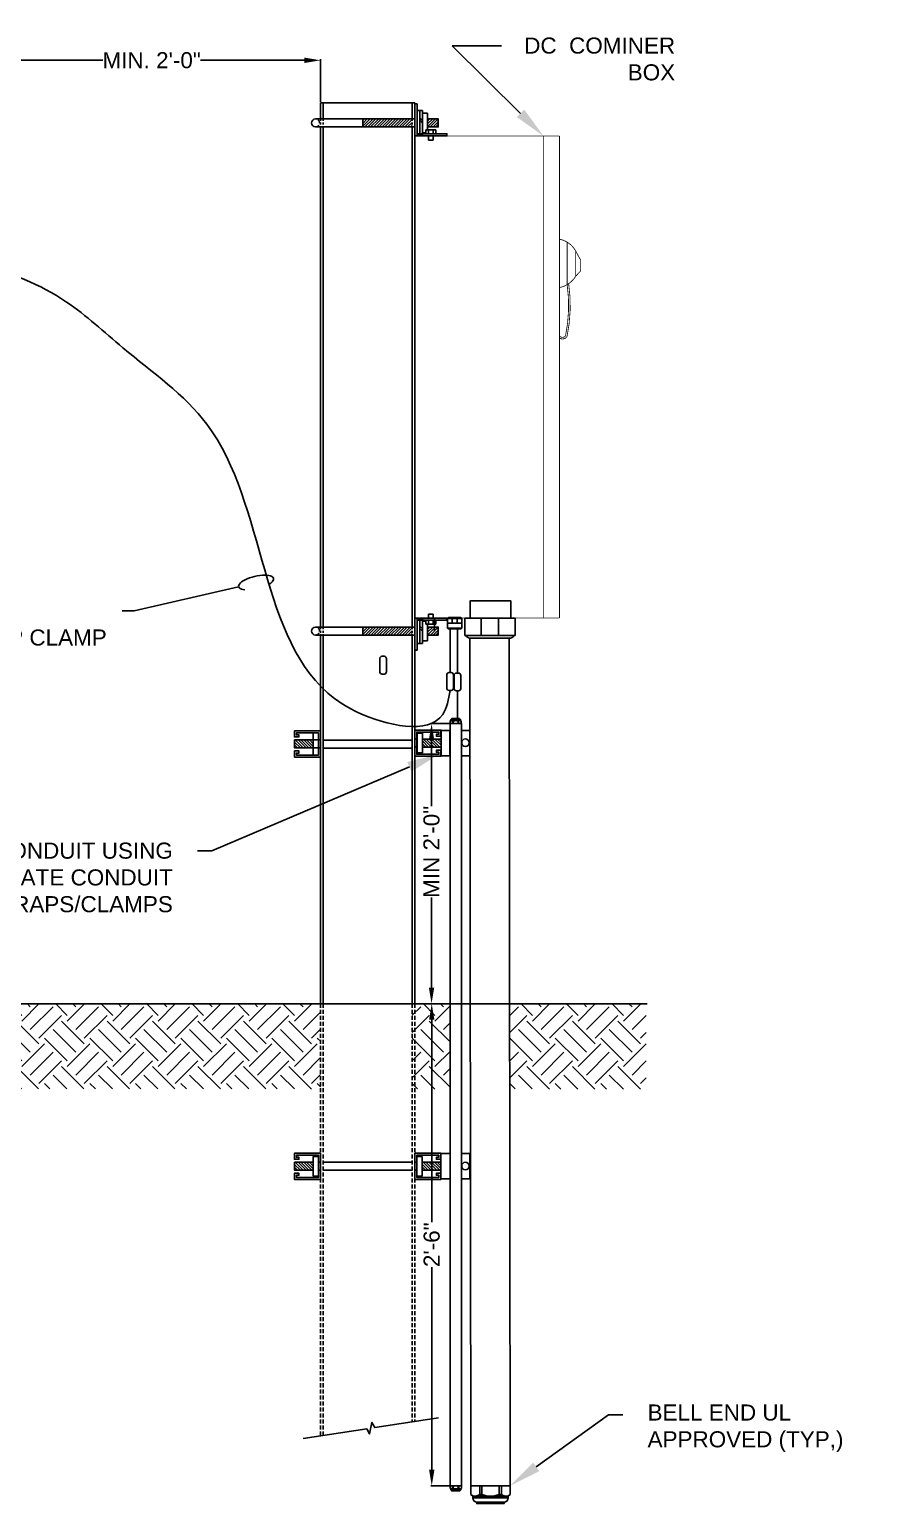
# Model space of a CAD drawing. Header units: feet. Extents: x -496 to 721, y -497 to 166.
# Drawn here: x 190.7 to 243.3, y -169.1 to -77.3 of the extents above; entities that cross this region are included whole.
import ezdxf
from ezdxf import colors
from ezdxf.entities.mleader import LeaderData, LeaderLine
from ezdxf.math import Vec2, Vec3

# ---------------------------------------------------------------- set-up
doc = ezdxf.new("R2010")
doc.units = ezdxf.units.FT
doc.header["$MEASUREMENT"] = 0
doc.linetypes.add('HIDDEN', pattern=[0.375, 0.25, -0.125])
doc.linetypes.add('HIDDEN2', pattern=[0.1875, 0.125, -0.0625])
for name, color, linetype in [('Cable Gland', 4, 'Continuous'), ('E-COMB-BOX', 42, 'Continuous'), ('E-COND', 3, 'Continuous'), ('E-COND-PVC', 4, 'Continuous'), ('E-HARN-COMP', 8, 'Continuous'), ('G-ANNO-TEXT', 1, 'Continuous'), ('G-TEXT', 7, 'Continuous'), ('PV-MESS-CABL', 102, 'Continuous'), ('S-BEAM', 7, 'Continuous'), ('S-BOLT', 93, 'Continuous'), ('S-ERTH', 9, 'Continuous'), ('S-STEL-ANGL', 3, 'Continuous')]:
    doc.layers.add(name, color=color, linetype=linetype)
doc.layers.add('PV-DC-CABL-UG', color=6, linetype='DC_CABLE', true_color=0xff00ff)
doc.styles.add('NEI-A', font='arial.ttf')
doc.styles.get("Standard").update_dxf_attribs({"font": 'arial.ttf'})
doc.linetypes.add('DC_CABLE', pattern='A,1,-0.2,["DC",Standard,S=0.1,R=0,X=-0.1,Y=-0.05],-0.2', length=1.4)
doc.dimstyles.new('NEI-A', dxfattribs={"dimtxt": 0.1, "dimasz": 0.125, "dimexe": 0.0625, "dimexo": 0.0625, "dimgap": 0.0625, "dimtad": 0, "dimtih": 1, "dimtoh": 1, "dimdec": 4, "dimzin": 3, "dimdsep": 46, "dimlunit": 4, "dimtxsty": 'NEI-A', "dimcen": 0, "dimadec": 0, "dimazin": 0, "dimtfac": 0.75, "dimtdec": 4, "dimtofl": 0, "dimtmove": 0, "dimatfit": 3, "dimfxl": 1, "dimfrac": 1, "dimtolj": 1, "dimtzin": 0, "dimarcsym": 0})
pattern_1 = [(135, (138.05834, -171.76893), (-0.08838835, -0.08838835), [])]

# ---------------------------------------------------------------- blocks, each defined once
blk = doc.blocks.new('*D44')
at = {"layer": 'Defpoints', "color": 0, "transparency": 16777216}
for p in [(216.914, -137.963), (215.773, -167.963), (216.914, -167.963)]:
    blk.add_point(p, dxfattribs=at)
at = {"layer": 'G-ANNO-TEXT', "color": 0, "lineweight": -2, "transparency": 16777216}
for p, q in [((216.852, -137.963), (215.711, -137.963)), ((215.773, -138.963), (215.773, -151.562)), ((215.773, -166.963), (215.773, -154.363)), ((216.852, -167.963), (215.711, -167.963))]:
    blk.add_line(p, q, dxfattribs=at)
at = {"layer": 'G-ANNO-TEXT', "color": 0, "transparency": 16777216}
for points in [[(215.607, -138.963), (215.94, -138.963), (215.773, -137.963)], [(215.607, -166.963), (215.94, -166.963), (215.773, -167.963)]]:
    blk.add_solid(points, dxfattribs=at)
at = {"layer": 'G-ANNO-TEXT', "color": 0, "transparency": 16777216, "insert": (215.773, -152.963), "char_height": 1, "attachment_point": 5, "rotation": 90, "style": 'NEI-A'}
blk.add_mtext('\\A1;2\'-6"', dxfattribs=at)
blk = doc.blocks.new('*D36')
at = {"layer": 'Defpoints', "color": 0, "transparency": 16777216}
for p in [(216.914, -120.536), (214.502, -137.963), (215.761, -137.963)]:
    blk.add_point(p, dxfattribs=at)
at = {"layer": 'G-ANNO-TEXT', "color": 0, "lineweight": -2, "transparency": 16777216}
for p, q in [((216.852, -120.536), (215.698, -120.536)), ((215.761, -121.536), (215.761, -125.671)), ((215.761, -136.963), (215.761, -131.357)), ((214.565, -137.963), (215.823, -137.963))]:
    blk.add_line(p, q, dxfattribs=at)
at = {"layer": 'G-ANNO-TEXT', "color": 0, "transparency": 16777216}
for points in [[(215.594, -121.536), (215.927, -121.536), (215.761, -120.536)], [(215.594, -136.963), (215.927, -136.963), (215.761, -137.963)]]:
    blk.add_solid(points, dxfattribs=at)
at = {"layer": 'G-ANNO-TEXT', "color": 0, "transparency": 16777216, "insert": (215.761, -128.514), "char_height": 1, "attachment_point": 5, "rotation": 90, "style": 'NEI-A'}
blk.add_mtext('\\A1;MIN 2\'-0"', dxfattribs=at)
blk = doc.blocks.new('*D26')
at = {"layer": 'Defpoints', "color": 0, "transparency": 16777216}
for p in [(208.855, -79.254), (208.855, -81.9), (188.456, -83.976)]:
    blk.add_point(p, dxfattribs=at)
at = {"layer": 'G-ANNO-TEXT', "color": 0, "lineweight": -2, "transparency": 16777216}
for p, q in [((188.456, -83.914), (188.456, -79.191)), ((189.456, -79.254), (195.31, -79.254)), ((207.855, -79.254), (201.385, -79.254)), ((208.855, -81.838), (208.855, -79.191))]:
    blk.add_line(p, q, dxfattribs=at)
at = {"layer": 'G-ANNO-TEXT', "color": 0, "transparency": 16777216}
for points in [[(189.456, -79.087), (189.456, -79.42), (188.456, -79.254)], [(207.855, -79.087), (207.855, -79.42), (208.855, -79.254)]]:
    blk.add_solid(points, dxfattribs=at)
at = {"layer": 'G-ANNO-TEXT', "color": 0, "transparency": 16777216, "insert": (198.348, -79.254), "char_height": 1, "attachment_point": 5, "style": 'NEI-A'}
blk.add_mtext('\\A1;MIN. 2\'-0"', dxfattribs=at)
blk = doc.blocks.new('Bell End')
at = {"layer": 'E-COND-PVC', "linetype": 'Continuous'}
for points in [[(-0.549, 0.375), (-0.539, 0.427), (-0.508, 0.474), (-0.466, 0.5), (-0.424, 0.51), (0.414, 0.51), (0.466, 0.5), (0.508, 0.474), (0.539, 0.427), (0.549, 0.375)], [(0.424, 0.51), (0.424, 0.552), (-0.424, 0.552), (-0.424, 0.51)], [(-0.612, 0), (0.612, 0), (0.612, 0.271), (0.549, 0.323), (-0.549, 0.323), (-0.612, 0.268), (-0.612, 0)], [(-0.58, 0.295), (-0.544, 0.312), (-0.476, 0.323), (-0.427, 0.318), (-0.377, 0.297), (-0.341, 0.271), (-0.273, 0.271), (-0.2, 0.297), (-0.115, 0.316), (-0.003, 0.323), (0.133, 0.312), (0.2, 0.297), (0.273, 0.271), (0.336, 0.271), (0.372, 0.297), (0.44, 0.323), (0.508, 0.323), (0.544, 0.312), (0.612, 0.268)], [(-0.549, 0.375), (0.549, 0.375), (0.549, 0.323)], [(-0.549, 0.375), (-0.549, 0.323)], [(-0.341, 0.271), (-0.341, 0)], [(-0.273, 0.271), (-0.273, 0)], [(0.273, 0.271), (0.273, 0)], [(0.336, 0.271), (0.336, 0)]]:
    blk.add_lwpolyline(points, dxfattribs=at)
blk = doc.blocks.new('Equipment Callout Arrowhead .75')
at = {"color": 0}
blk.add_ellipse((-0.248, 0), major_axis=(0.743, 0), ratio=0.350959, start_param=-0.80282, end_param=3.944413, dxfattribs=at)

msp = doc.modelspace()

# ---------------------------------------------------------------- hatches: boundary and pattern name
at = {"layer": 'S-BOLT'}
h = msp.add_hatch(dxfattribs=at)
h.set_pattern_fill('ANSI31', color=256)
h.set_pattern_definition([(45, (269.27848, -119.96265), (-0.08838835, 0.08838835), [])])
h.paths.add_polyline_path([(214.555, -82.9), (211.481, -82.9), (211.481, -83.4), (214.555, -83.4)])
h.paths.add_polyline_path([(216.181, -82.9), (215.519, -82.9), (215.519, -83.4), (216.181, -83.4)])
h = msp.add_hatch(dxfattribs=at)
h.set_pattern_fill('ANSI31', color=256)
h.set_pattern_definition([(45, (269.27848, -125.96265), (-0.08838835, 0.08838835), [])])
h.paths.add_polyline_path([(214.555, -114.525), (211.481, -114.525), (211.481, -115.025), (214.555, -115.025)])
h.paths.add_polyline_path([(216.181, -114.525), (215.519, -114.525), (215.519, -115.025), (216.181, -115.025)])
h = msp.add_hatch(dxfattribs=at)
h.set_pattern_fill('ANSI31', color=256, angle=90)
h.set_pattern_definition(pattern_1)
h.paths.add_polyline_path([(208.402, -148.331), (208.402, -147.831), (207.24, -147.831), (207.24, -148.331)])
h = msp.add_hatch(dxfattribs=at)
h.set_pattern_fill('ANSI31', color=256, angle=90)
h.set_pattern_definition(pattern_1)
h.paths.add_polyline_path([(215.173, -148.331), (215.173, -147.831), (216.336, -147.831), (216.336, -148.331)])
at = {"layer": 'S-ERTH'}
h = msp.add_hatch(dxfattribs=at)
h.set_pattern_fill('EARTH', color=256, scale=8, angle=45)
h.set_pattern_definition([(45, (236.5839, -125.9626), (2e-16, 2.828427), [2, -2]), (45, (236.0535, -125.4323), (2e-16, 2.828427), [2, -2]), (45, (235.5232, -124.902), (2e-16, 2.828427), [2, -2]), (135, (235.5232, -124.5484), (-2.828427, 4e-16), [2, -2]), (135, (236.0535, -124.0181), (-2.828427, 4e-16), [2, -2]), (135, (236.5839, -123.4878), (-2.828427, 4e-16), [2, -2])])
h.paths.add_polyline_path([(208.855, -143.272), (208.855, -137.963), (137.41, -137.929), (137.41, -143.238)])
h = msp.add_hatch(dxfattribs=at)
h.set_pattern_fill('EARTH', color=256, scale=8, angle=45)
h.set_pattern_definition([(45, (245.3146, -125.9626), (2e-16, 2.82843), [2, -2]), (45, (244.7842, -125.4323), (2e-16, 2.82843), [2, -2]), (45, (244.2539, -124.902), (2e-16, 2.82843), [2, -2]), (135, (244.2539, -124.5484), (-2.82843, 4e-16), [2, -2]), (135, (244.7842, -124.0181), (-2.82843, 4e-16), [2, -2]), (135, (245.3146, -123.4878), (-2.82843, 4e-16), [2, -2])])
h.paths.add_polyline_path([(216.914, -143.291), (216.914, -137.963), (214.559, -137.955), (214.559, -143.264)])
h = msp.add_hatch(dxfattribs=at)
h.set_pattern_fill('EARTH', color=256, scale=8, angle=45)
h.set_pattern_definition([(45, (251.3879, -125.9626), (2e-16, 2.82843), [2, -2]), (45, (250.8575, -125.4323), (2e-16, 2.82843), [2, -2]), (45, (250.3272, -124.902), (2e-16, 2.82843), [2, -2]), (135, (250.3272, -124.5484), (-2.82843, 4e-16), [2, -2]), (135, (250.8575, -124.0181), (-2.82843, 4e-16), [2, -2]), (135, (251.3879, -123.4878), (-2.82843, 4e-16), [2, -2])])
h.paths.add_polyline_path([(229.111, -143.291), (229.111, -137.963), (220.632, -137.955), (220.632, -143.264)])

# ---------------------------------------------------------------- linework, layer by layer
at = {"layer": 'Cable Gland'}
for p, q in [((220.7, -113.963), (220.7, -112.9)), ((216.756, -113.983), (216.756, -114.596)), ((217.642, -113.983), (216.756, -113.983)), ((217.642, -114.29), (216.756, -114.29)), ((217.642, -114.596), (216.756, -114.596)), ((217.557, -113.938), (216.841, -113.938)), ((217.557, -114.641), (216.841, -114.641)), ((217.044, -114.29), (217.044, -113.983)), ((217.348, -114.29), (217.348, -113.983)), ((217.642, -113.983), (217.642, -114.596)), ((217.836, -113.963), (217.836, -115.048)), ((220.97, -113.963), (217.836, -113.963)), ((218.853, -113.963), (218.853, -115.048)), ((219.931, -113.963), (219.931, -115.048)), ((220.97, -113.963), (220.97, -115.048)), ((220.97, -115.048), (217.836, -115.048)), ((220.669, -115.205), (218.138, -115.205))]:
    msp.add_line(p, q, dxfattribs=at)
msp.add_lwpolyline([(220.7, -112.9), (218.161, -112.9), (218.161, -113.963)], dxfattribs=at)
for centre, radius, start, end in [((216.849, -114.031), 0.0926, 94.72348, 148.88764), ((216.849, -114.549), 0.0926, 211.11236, 265.27652), ((217.545, -114.034), 0.0969, 32.22182, 82.8183), ((217.545, -114.545), 0.0969, 277.1817, 327.77818), ((218.165, -114.879), 0.328, 211.11236, 265.27652), ((220.626, -114.865), 0.343, 277.1817, 327.77818)]:
    msp.add_arc(centre, radius, start, end, dxfattribs=at)
at = {"layer": 'E-COMB-BOX', "color": 0, "const_width": 0.05}
for points in [[(223.72, -83.963), (214.72, -83.963), (214.72, -113.963)], [(222.72, -113.963), (222.72, -83.963)], [(223.72, -113.963), (223.72, -83.963)], [(224.2, -93.219), (224.2, -90.571)], [(224.728, -92.692), (224.728, -91.091)]]:
    msp.add_lwpolyline(points, dxfattribs=at)
for points in [[(223.72, -90.387, -0.226369), (224.728, -91.127), (225.034, -91.684), (225.034, -92.361), (224.728, -92.692, -0.208972), (223.72, -93.396)], [(223.72, -96.538, 0.404507), (224.189, -96.448, 0.087442), (224.292, -93.154)], [(223.72, -96.405, 0.47147), (224.096, -96.405, 0.085453), (224.2, -93.219)]]:
    msp.add_lwpolyline(points, format="xyb", dxfattribs=at)
at = {"layer": 'E-COMB-BOX', "color": 0}
msp.add_lwpolyline([(214.72, -113.963, 0.05, 0.05, 0), (223.72, -113.963, 0, 0, 0)], format="xyseb", dxfattribs=at)
at = {"layer": 'E-COND'}
msp.add_line((215.939, -114.783), (215.939, -113.963), dxfattribs=at)
msp.add_lwpolyline([(216.914, -120.536), (217.621, -120.536), (217.621, -167.963), (216.914, -167.963)], close=True, dxfattribs=at)
at = {"layer": 'E-HARN-COMP'}
for points in [[(212.54, -117.303), (212.54, -116.49, -0.414214), (212.684, -116.345), (212.81, -116.345, -0.414214), (212.955, -116.49), (212.955, -117.303, -0.414214), (212.81, -117.448), (212.684, -117.448, -0.414214)], [(216.709, -118.319), (216.709, -117.506, -0.414214), (216.854, -117.361), (216.98, -117.361, -0.414214), (217.125, -117.506), (217.125, -118.319, -0.414214), (216.98, -118.464), (216.854, -118.464, -0.414214)], [(217.166, -118.347), (217.166, -117.534, -0.414214), (217.311, -117.389), (217.437, -117.389, -0.414214), (217.582, -117.534), (217.582, -118.347, -0.414214), (217.437, -118.492), (217.311, -118.492, -0.414214)]]:
    msp.add_lwpolyline(points, format="xyb", close=True, dxfattribs=at)
at = {"layer": 'G-TEXT', "linetype": 'Continuous', "flags": 128}
msp.add_lwpolyline([(207.769, -165.021), (211.731, -164.418), (211.906, -164.739), (212.05, -164.022), (212.225, -164.343), (216.187, -163.739)], dxfattribs=at)
at = {"layer": 'PV-DC-CABL-UG', "color": 0}
for points in [[(181.404, -90.766), (193.059, -94.297), (196.557, -97.144), (201.786, -101.903), (209.743, -118.983), (211.177, -119.834), (216.457, -119.961), (216.917, -118.464)], [(216.917, -117.361), (216.911, -114.641)], [(217.374, -117.389), (217.368, -114.641)], [(217.374, -120.22), (217.374, -118.514)]]:
    msp.add_spline(points, degree=3, dxfattribs=at)
at = {"layer": 'PV-MESS-CABL'}
msp.add_lwpolyline([(218.202, -167.963), (218.149, -115.208), (220.598, -115.203), (220.654, -167.963)], dxfattribs=at)
at = {"layer": 'S-BEAM'}
for p, q in [((208.855, -81.9), (214.72, -81.9)), ((208.855, -81.9), (208.855, -82.9)), ((209.02, -81.9), (209.02, -82.9)), ((214.555, -81.9), (214.555, -82.9)), ((214.72, -81.9), (214.72, -82.9)), ((208.855, -83.4), (208.855, -114.525)), ((209.02, -83.4), (209.02, -114.525)), ((214.555, -83.4), (214.555, -114.525)), ((214.72, -83.4), (214.72, -113.963)), ((208.855, -115.025), (208.855, -137.963)), ((209.02, -115.025), (209.02, -137.963)), ((214.555, -115.025), (214.555, -137.963)), ((214.723, -115.025), (214.72, -137.963))]:
    msp.add_line(p, q, dxfattribs=at)
at = {"layer": 'S-BEAM', "linetype": 'HIDDEN2'}
for p, q in [((208.855, -82.9), (208.855, -83.4)), ((209.02, -82.9), (209.02, -83.4)), ((214.555, -82.9), (214.555, -83.4)), ((208.855, -114.525), (208.855, -115.025)), ((209.02, -114.525), (209.02, -115.025)), ((214.555, -114.525), (214.555, -115.025))]:
    msp.add_line(p, q, dxfattribs=at)
at = {"layer": 'S-BEAM', "linetype": 'HIDDEN'}
for p, q in [((208.855, -137.963), (208.855, -164.856)), ((209.02, -137.963), (209.02, -164.831)), ((214.555, -137.963), (214.555, -163.988)), ((214.72, -137.963), (214.72, -163.963))]:
    msp.add_line(p, q, dxfattribs=at)
at = {"layer": 'S-BOLT'}
for p, q in [((215.519, -82.534), (215.191, -82.534)), ((215.519, -82.534), (215.519, -83.574)), ((208.543, -82.9), (214.723, -82.9)), ((214.723, -83.4), (208.543, -83.4)), ((215.191, -83.004), (215.026, -82.847)), ((215.191, -83.15), (215.026, -82.992)), ((215.408, -83.766), (215.191, -83.766)), ((208.543, -114.525), (214.723, -114.525)), ((215.191, -114.629), (215.026, -114.472)), ((215.191, -114.775), (215.026, -114.617)), ((215.408, -114.159), (215.191, -114.159)), ((215.519, -114.352), (215.519, -115.391)), ((214.723, -115.025), (208.543, -115.025)), ((215.519, -115.391), (215.191, -115.391)), ((208.402, -121.549), (208.73, -121.549)), ((208.731, -121.549), (208.856, -121.549)), ((209.021, -121.553), (214.556, -121.553)), ((214.735, -121.488), (214.86, -121.488)), ((215.188, -121.122), (214.86, -121.122)), ((208.402, -148.698), (208.402, -147.465)), ((208.402, -147.465), (208.73, -147.465)), ((215.173, -147.465), (214.845, -147.465)), ((215.173, -148.698), (215.173, -147.465)), ((208.73, -147.831), (208.855, -147.831)), ((208.855, -148.331), (208.73, -148.331)), ((209.02, -147.831), (214.555, -147.831)), ((214.555, -148.331), (209.02, -148.331)), ((214.72, -147.831), (214.845, -147.831)), ((214.845, -148.331), (214.72, -148.331)), ((208.402, -148.698), (208.73, -148.698)), ((215.173, -148.698), (214.845, -148.698))]:
    msp.add_line(p, q, dxfattribs=at)
for points in [[(215.191, -83.928), (214.861, -83.928), (214.861, -82.372), (215.191, -82.372)], [(215.026, -83.928), (215.026, -82.372)], [(215.191, -82.372), (215.191, -83.928)], [(211.481, -83.4), (211.481, -82.9)], [(214.723, -82.9), (214.723, -83.4)], [(215.519, -82.9), (216.181, -82.9), (216.181, -83.4), (215.519, -83.4)], [(211.481, -115.025), (211.481, -114.525)], [(214.723, -114.525), (214.723, -115.025)], [(215.191, -115.553), (214.861, -115.553), (214.861, -113.997), (215.191, -113.997)], [(215.026, -115.553), (215.026, -113.997)], [(215.191, -113.997), (215.191, -115.553)], [(215.519, -114.525), (216.181, -114.525), (216.181, -115.025), (215.519, -115.025)], [(208.73, -148.698), (208.73, -147.465)], [(214.845, -148.698), (214.845, -147.465)], [(208.402, -148.331), (207.24, -148.331), (207.24, -147.831), (208.402, -147.831)], [(215.173, -148.331), (216.336, -148.331), (216.336, -147.831), (215.173, -147.831)]]:
    msp.add_lwpolyline(points, dxfattribs=at)
for centre in [(208.543, -83.15), (208.543, -114.775)]:
    msp.add_arc(centre, 0.25, 90, 270, dxfattribs=at)
at = {"layer": 'S-BOLT', "linetype": 'HIDDEN'}
for centre in [(208.543, -83.15), (208.543, -114.775)]:
    msp.add_arc(centre, 0.25, 270, 90, dxfattribs=at)
at = {"layer": 'S-ERTH'}
msp.add_line((118.923, -137.963), (229.172, -137.963), dxfattribs=at)
at = {"layer": 'S-STEL-ANGL'}
for p, q in [((216.033, -83.574), (215.408, -83.574)), ((215.408, -83.574), (215.408, -83.824)), ((215.57, -83.574), (215.57, -83.824)), ((215.57, -83.963), (215.57, -84.213)), ((215.87, -84.213), (215.57, -84.213)), ((215.87, -83.574), (215.87, -83.824)), ((215.87, -83.963), (215.87, -84.213)), ((216.033, -83.574), (216.033, -83.824)), ((215.57, -113.963), (215.57, -113.713)), ((215.87, -113.713), (215.57, -113.713)), ((215.87, -113.963), (215.87, -113.713)), ((215.408, -114.352), (215.408, -114.102)), ((216.033, -114.352), (215.408, -114.352)), ((215.57, -114.352), (215.57, -114.102)), ((215.87, -114.352), (215.87, -114.102)), ((216.033, -114.352), (216.033, -114.102))]:
    msp.add_line(p, q, dxfattribs=at)
at = {"layer": 'S-STEL-ANGL', "flags": 128}
for points in [[(214.72, -81.963), (214.861, -81.963), (214.861, -83.823), (216.72, -83.823), (216.72, -83.963), (214.72, -83.963), (214.72, -81.963)], [(214.72, -115.963), (214.861, -115.963), (214.861, -114.103), (216.72, -114.103), (216.72, -113.963), (214.72, -113.963), (214.72, -115.963)], [(208.856, -120.987), (207.231, -120.987), (207.231, -121.362), (207.512, -121.362), (207.512, -121.237), (207.356, -121.237), (207.356, -121.112), (208.731, -121.112), (208.731, -122.487), (207.356, -122.487), (207.356, -122.362), (207.512, -122.362), (207.512, -122.237), (207.231, -122.237), (207.231, -122.612), (208.856, -122.612), (208.856, -120.987)], [(214.72, -120.94), (216.345, -120.94), (216.345, -121.315), (216.064, -121.315), (216.064, -121.19), (216.22, -121.19), (216.22, -121.065), (214.845, -121.065), (214.845, -122.44), (216.22, -122.44), (216.22, -122.315), (216.064, -122.315), (216.064, -122.19), (216.345, -122.19), (216.345, -122.565), (214.72, -122.565), (214.72, -120.94)], [(208.855, -147.269), (207.23, -147.269), (207.23, -147.644), (207.512, -147.644), (207.512, -147.519), (207.355, -147.519), (207.355, -147.394), (208.73, -147.394), (208.73, -148.769), (207.355, -148.769), (207.355, -148.644), (207.512, -148.644), (207.512, -148.519), (207.23, -148.519), (207.23, -148.894), (208.855, -148.894), (208.855, -147.269)], [(214.72, -147.269), (216.345, -147.269), (216.345, -147.644), (216.064, -147.644), (216.064, -147.519), (216.22, -147.519), (216.22, -147.394), (214.845, -147.394), (214.845, -148.769), (216.22, -148.769), (216.22, -148.644), (216.064, -148.644), (216.064, -148.519), (216.345, -148.519), (216.345, -148.894), (214.72, -148.894), (214.72, -147.269)]]:
    msp.add_lwpolyline(points, dxfattribs=at)
at = {"layer": 'S-STEL-ANGL'}
for points in [[(217.621, -120.954), (218.153, -120.954), (218.153, -122.529), (217.621, -122.529)], [(216.336, -147.294), (216.914, -147.294), (216.914, -148.869), (216.336, -148.869)], [(217.621, -147.294), (218.153, -147.294), (218.153, -148.869), (217.621, -148.869)]]:
    msp.add_lwpolyline(points, close=True, dxfattribs=at)
for centre in [(217.871, -121.726), (217.871, -148.066)]:
    msp.add_circle(centre, 0.236, dxfattribs=at)

# ---------------------------------------------------------------- block references
at = {"xscale": 0.5574733186948263, "yscale": 0.5574733186948263, "zscale": 0.5574733186948263}
msp.add_blockref('Bell End', (217.255, -120.528), dxfattribs=at)
at = {"xscale": 0.5776457292127058, "yscale": 0.5776457292127058, "zscale": 0.5776457292127058, "rotation": 180}
msp.add_blockref('Bell End', (217.268, -167.964), dxfattribs=at)

# ---------------------------------------------------------------- dimensions: what is measured, and where the dimension line sits
at = {"layer": 'G-ANNO-TEXT'}
dim = msp.add_linear_dim(base=(208.855, -79.254), p1=(188.456, -83.976), p2=(208.855, -81.9), angle=180, text='MIN. 2\'-0"', dimstyle='NEI-A', override={"dimtxt": 1, "dimasz": 1, "dimdec": 0}, dxfattribs=at)
dim.commit()
dim.dimension.update_dxf_attribs({"geometry": '*D26', "text_midpoint": (198.348, -79.254), "dimtype": 160})
dim = msp.add_linear_dim(base=(215.761, -137.963), p1=(216.914, -120.536), p2=(214.502, -137.963), angle=90, text='MIN 2\'-0"', dimstyle='NEI-A', override={"dimtxt": 1, "dimasz": 1, "dimdec": 0}, dxfattribs=at)
dim.commit()
dim.dimension.update_dxf_attribs({"geometry": '*D36', "text_midpoint": (215.761, -128.514), "dimtype": 160, "text_rotation": 90})
dim = msp.add_linear_dim(base=(215.773, -167.963), p1=(216.914, -137.963), p2=(216.914, -167.963), angle=90, dimstyle='NEI-A', override={"dimtxt": 1, "dimasz": 1, "dimdec": 0}, dxfattribs=at)
dim.commit()
dim.dimension.update_dxf_attribs({"geometry": '*D44', "text_midpoint": (215.773, -152.963), "dimtype": 160, "text_rotation": 90})

# ---------------------------------------------------------------- leaders
ml = msp.add_multileader_mtext('Standard', dxfattribs=at)
ml.set_content('CABLE SHALL BE SUPPORTED BY P CLAMP ', color=256, style='NEI-A')
ml.set_leader_properties()
ml.set_arrow_properties(name='Equipment Callout Arrowhead .75')
ml.build(insert=Vec2(0, 0))
ml.multileader.update_dxf_attribs({"dogleg_length": 0.75, "arrow_head_size": 1.5})
ctx = ml.context
ctx.base_point, ctx.char_height, ctx.arrow_head_size, ctx.landing_gap_size, ctx.plane_origin = Vec3(177.011, -113.516), 1, 1.5, 1.08, Vec3(969.885, -657.501)
notes = []
notes.append((ctx, [(1, (1, 1, 0), (197.264, -113.516), (-1, 0), 0.75, [(1, [(205.208, -111.671)], 0, [])])]))
ctx.mtext.insert, ctx.mtext.width, ctx.mtext.flow_direction = Vec3(178.091, -113.007), 19.62514, 5
for ctx, leaders in notes:
    for number, flags, end, landing, length, lines in leaders:
        leader = LeaderData()
        leader.index, (leader.has_last_leader_line, leader.has_dogleg_vector, leader.attachment_direction) = number, flags
        leader.last_leader_point, leader.dogleg_vector, leader.dogleg_length = Vec3(end), Vec3(landing), length
        for number, points, colour, breaks in lines:
            line = LeaderLine()
            line.index, line.vertices, line.color, line.breaks = number, Vec3.list(points), colors.encode_raw_color(colour), breaks
            leader.lines.append(line)
        ctx.leaders.append(leader)

# ---------------------------------------------------------------- next in the draw order: leaders
ml = msp.add_multileader_mtext('Standard', dxfattribs=at)
ml.set_content('DC  COMINER BOX', color=256, style='NEI-A')
ml.set_leader_properties()
ml.build(insert=Vec2(0, 0))
ml.multileader.update_dxf_attribs({"dogleg_length": 3.071, "arrow_head_size": 2})
ctx = ml.context
ctx.base_point, ctx.char_height, ctx.arrow_head_size, ctx.landing_gap_size, ctx.plane_origin = Vec3(220.114, -78.344), 1, 2, 1.536, Vec3(1001.683, -644.576)
ctx.text_align_type = 2
notes = []
notes.append((ctx, [(0, (1, 1, 0), (217.043, -78.344), (1, 0), 3.071, [(1, [(222.72, -83.963)], 0, [])])]))
ctx.mtext.insert, ctx.mtext.width, ctx.mtext.alignment, ctx.mtext.flow_direction = Vec3(230.915, -77.835), 10.59129, 3, 5
ctx.mtext.has_bg_fill, ctx.mtext.bg_color, ctx.mtext.bg_scale_factor, ctx.mtext.bg_transparency, ctx.mtext.use_window_bg_color = 1, -1073741824, 1.5, 0, 1
ml = msp.add_multileader_mtext('Standard', dxfattribs=at)
ml.set_content('SUPPORT CONDUIT USING APPROPRIATE CONDUIT STRAPS/CLAMPS', color=256, style='NEI-A')
ml.set_leader_properties()
ml.build(insert=Vec2(0, 0))
ml.multileader.update_dxf_attribs({"dogleg_length": 3.071, "arrow_head_size": 2})
ctx = ml.context
ctx.base_point, ctx.char_height, ctx.arrow_head_size, ctx.landing_gap_size, ctx.plane_origin = Vec3(179.963, -128.446), 1, 2, 1.536, Vec3(985.554, -669.42)
ctx.text_align_type = 2
notes.append((ctx, [(1, (1, 1, 0), (202.101, -128.446), (-1, 0), 0.9, [(1, [(216.22, -122.44)], 0, [])])]))
ctx.mtext.insert, ctx.mtext.width, ctx.mtext.alignment, ctx.mtext.flow_direction = Vec3(199.666, -127.937), 19.62514, 3, 5
ctx.mtext.has_bg_fill, ctx.mtext.bg_color, ctx.mtext.bg_scale_factor, ctx.mtext.bg_transparency, ctx.mtext.use_window_bg_color = 1, -1073741824, 1.5, 0, 1
ml = msp.add_multileader_mtext('Standard', dxfattribs=at)
ml.set_content('\\pxql,t3.00005;BELL END UL \\PAPPROVED (TYP,)', color=256, style='NEI-A')
ml.set_leader_properties()
ml.build(insert=Vec2(0, 0))
ml.multileader.update_dxf_attribs({"dogleg_length": 3.071, "arrow_head_size": 2})
ctx = ml.context
ctx.base_point, ctx.char_height, ctx.arrow_head_size, ctx.landing_gap_size, ctx.plane_origin = Vec3(227.665, -163.551), 1, 2, 1.536, Vec3(1024.085, -718.738)
notes.append((ctx, [(0, (1, 1, 0), (226.766, -163.551), (1, 0), 0.9, [(1, [(220.654, -167.963)], 0, [])])]))
ctx.mtext.insert, ctx.mtext.width, ctx.mtext.flow_direction = Vec3(229.201, -162.904), 13.61723, 5
ctx.mtext.has_bg_fill, ctx.mtext.bg_color, ctx.mtext.bg_scale_factor, ctx.mtext.bg_transparency, ctx.mtext.use_window_bg_color = 1, -1073741824, 1.5, 0, 1
for ctx, leaders in notes:
    for number, flags, end, landing, length, lines in leaders:
        leader = LeaderData()
        leader.index, (leader.has_last_leader_line, leader.has_dogleg_vector, leader.attachment_direction) = number, flags
        leader.last_leader_point, leader.dogleg_vector, leader.dogleg_length = Vec3(end), Vec3(landing), length
        for number, points, colour, breaks in lines:
            line = LeaderLine()
            line.index, line.vertices, line.color, line.breaks = number, Vec3.list(points), colors.encode_raw_color(colour), breaks
            leader.lines.append(line)
        ctx.leaders.append(leader)

# ---------------------------------------------------------------- next in the draw order: hatches: boundary and pattern name
at = {"layer": 'S-BOLT'}
h = msp.add_hatch(dxfattribs=at)
h.set_pattern_fill('ANSI31', color=256, angle=90)
h.set_pattern_definition([(135, (138.05912, -145.48658), (-0.08838835, -0.08838835), [])])
h.paths.add_polyline_path([(208.403, -122.049), (208.403, -121.549), (207.241, -121.549), (207.241, -122.049)])
h = msp.add_hatch(dxfattribs=at)
h.set_pattern_fill('ANSI31', color=256, angle=90)
h.set_pattern_definition([(135, (138.07358, -145.42957), (-0.08838835, -0.08838835), [])])
h.paths.add_polyline_path([(215.189, -121.992), (215.189, -121.492), (216.351, -121.492), (216.351, -121.992)])

# ---------------------------------------------------------------- next in the draw order: linework, layer by layer
for p, q in [((208.403, -122.487), (208.403, -121.112)), ((214.86, -121.988), (214.735, -121.988)), ((215.188, -122.355), (215.188, -121.122)), ((208.403, -122.049), (208.731, -122.049)), ((208.856, -122.049), (208.731, -122.049)), ((214.556, -122.053), (209.021, -122.053)), ((215.188, -122.355), (214.86, -122.355))]:
    msp.add_line(p, q, dxfattribs=at)
for points in [[(208.403, -122.049), (207.241, -122.049), (207.241, -121.549), (208.403, -121.549)], [(208.731, -122.415), (208.731, -121.183)], [(214.86, -122.355), (214.86, -121.122)], [(215.189, -121.992), (216.351, -121.992), (216.351, -121.492), (215.189, -121.492)]]:
    msp.add_lwpolyline(points, dxfattribs=at)
at = {"layer": 'S-STEL-ANGL'}
msp.add_lwpolyline([(216.351, -120.955), (216.909, -120.958), (216.909, -122.533), (216.351, -122.529)], close=True, dxfattribs=at)

# ---------------------------------------------------------------- next in the draw order: block references
at = {"xscale": 2.003725413139727, "yscale": 2.003725413139727, "zscale": 2.003725413139727, "rotation": 180}
msp.add_blockref('Bell End', (219.428, -167.963), dxfattribs=at)

doc.saveas('drawing.dxf')
